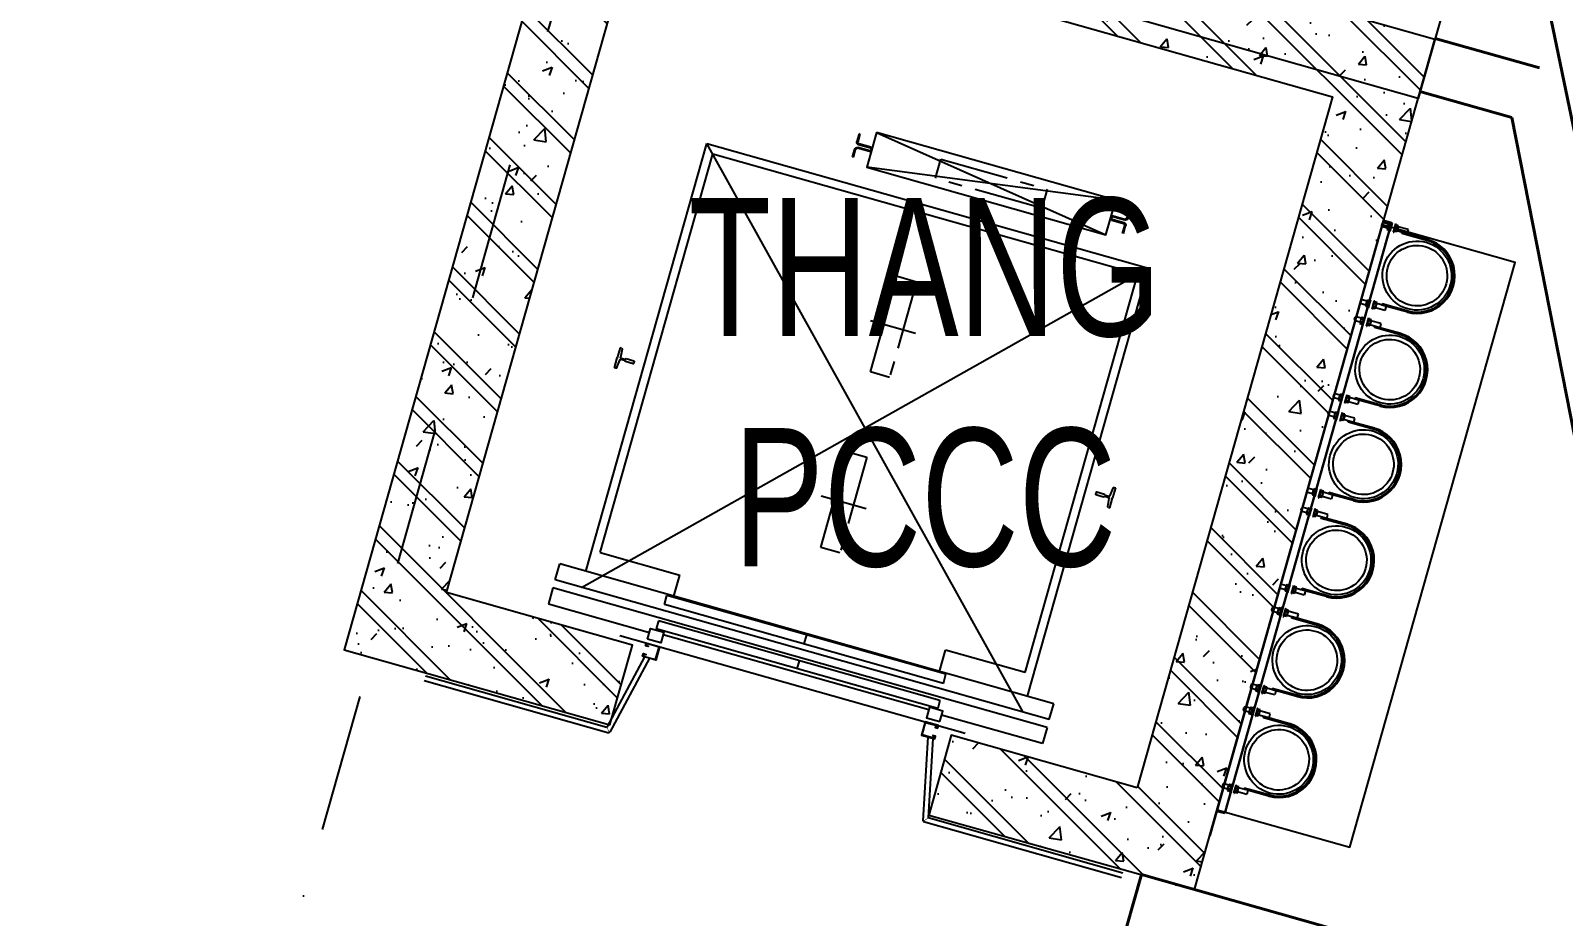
# Model space of a CAD drawing. Header units: millimetres. Extents: x -1534340 to 1713810, y -1348191 to 1114081.
# Drawn here: x 1303316 to 1308867, y -205885 to -202679 of the extents above; entities that cross this region are included whole.
import ezdxf

# ---------------------------------------------------------------- set-up
doc = ezdxf.new("R2010")
doc.units = ezdxf.units.MM
doc.header["$LTSCALE"] = 100
for name, pattern in [('xref.asix of  podium$0$CENTERX2', [4, 2.5, -0.5, 0.5, -0.5]), ('xref.asix of  podium$0$HIDDEN', [0.375, 0.25, -0.125]), ('xref.asix of  podium$0$PHANTOMX2', [5, 2.5, -0.5, 0.5, -0.5, 0.5, -0.5]), ('xref.asix of  podium$0$xref.asix of  podium$0$DASHDOT', [1, 0.5, -0.25, 0, -0.25])]:
    doc.linetypes.add(name, pattern=pattern)
for name, color, linetype in [('1-Chu thich', 8, 'Continuous'), ('220403_HDN_Penthouse Plan$0$A-CORE-OTLN', 160, 'Continuous'), ('A-CORE-OTLN', 2, 'Continuous'), ('ccu12-Manh', 8, 'Continuous'), ('KT-KT', 1, 'Continuous'), ('NDT Cap nuoc', 4, 'Continuous'), ('SPE-MEP-Electric', 46, 'Continuous'), ('xref.asix of  podium$0$KT-Kich thuoc', 9, 'Continuous'), ('xref.asix of  podium$0$KT-Net manh', 139, 'Continuous'), ('xref.asix of  podium$0$KT-Noi that', 36, 'Continuous'), ('xref.asix of  podium$0$xref.asix of  podium$0$KT-Hatch', 251, 'Continuous'), ('xref.asix of  podium$0$xref.asix of  podium$0$KT-Luoi truc South Tower', 8, 'xref.asix of  podium$0$xref.asix of  podium$0$DASHDOT'), ('xref.asix of  podium$0$xref.asix of  podium$0$KT-Net cot vach', 6, 'Continuous')]:
    doc.layers.add(name, color=color, linetype=linetype)
for name, color, linetype, lineweight in [('KT-Chu viet', 255, 'Continuous', 20), ('KT-Net cat', 1, 'Continuous', 40), ('NET-THAY', 7, 'Continuous', 30)]:
    doc.layers.add(name, color=color, linetype=linetype, lineweight=lineweight)
doc.styles.add('Xref_ST_MBDV Cot vach 30.7.2022$0$Arial', font='arial.ttf', dxfattribs={"width": 0.7})

# ---------------------------------------------------------------- blocks, each defined once
blk = doc.blocks.new('xref.asix of  podium$0$TM KHACH CH (NT2)')
at = {"layer": 'xref.asix of  podium$0$KT-Net manh'}
for p, q in [((2832, 100), (2832, -583.1)), ((2850, 100), (2850, -595.3)), ((2500, -537.5), (2500, -1837.5)), ((2550, -644.8), (2832, -583.1)), ((2550, -663.3), (2847, -598.3)), ((2847, -595.3), (2847, -598.3)), ((2850, -595.3), (2847, -595.3)), ((2550, -1711.7), (2847, -1776.7)), ((2550, -1730.2), (2832, -1791.9)), ((2832, -2525), (2832, -1791.9)), ((2847, -1779.7), (2847, -1776.7)), ((2850, -1779.7), (2847, -1779.7)), ((2850, -2525), (2850, -1779.7))]:
    blk.add_line(p, q, dxfattribs=at)
at = {"layer": 'xref.asix of  podium$0$KT-Net manh', "const_width": 2}
for points in [[(2847, -595.3), (2832, -583.1)], [(2847, -1779.7), (2832, -1791.9)]]:
    blk.add_lwpolyline(points, dxfattribs=at)
at = {"layer": 'xref.asix of  podium$0$KT-Net manh', "ltscale": 2}
for points in [[(2510, -637.5), (2500, -637.5), (2500, -687.5), (2550, -687.5), (2550, -637.5), (2540, -637.5), (2540, -647.5), (2541.6, -647.5), (2541.6, -639.1), (2548.4, -639.1), (2548.4, -685.9), (2501.6, -685.9), (2501.6, -639.1), (2508.4, -639.1), (2508.4, -647.5), (2510, -647.5)], [(2510, -1737.5), (2500, -1737.5), (2500, -1687.5), (2550, -1687.5), (2550, -1737.5), (2540, -1737.5), (2540, -1727.5), (2541.6, -1727.5), (2541.6, -1735.9), (2548.4, -1735.9), (2548.4, -1689.1), (2501.6, -1689.1), (2501.6, -1735.9), (2508.4, -1735.9), (2508.4, -1727.5), (2510, -1727.5)]]:
    blk.add_lwpolyline(points, close=True, dxfattribs=at)
at = {"layer": 'xref.asix of  podium$0$KT-Noi that', "linetype": 'Continuous'}
for p, q in [((1497.5, -260.5, 0), (1497.5, -255.5, 0)), ((1497.5, -255.5, 0), (1535, -255.5, 0)), ((1500.5, -263.5, 0), (1530, -266.6, 0)), ((1533, -283.4, 0), (1533, -269.6, 0)), ((1572.5, -255.5, 0), (1535, -255.5, 0)), ((1537.1, -283.4, 0), (1537.1, -269.6, 0)), ((1569.5, -263.5, 0), (1540.1, -266.6, 0)), ((1572.5, -260.5, 0), (1572.5, -255.5, 0)), ((1530, -316.5, 0), (1530, -287.5, 0)), ((1531, -317.5, 0), (1535, -317.5, 0)), ((1539, -317.5, 0), (1535, -317.5, 0)), ((1540, -316.5, 0), (1540, -287.5, 0)), ((516.5, -877.5, 0), (545.6, -877.5, 0)), ((516.5, -880.7, 0), (516.5, -877.5, 0)), ((516.5, -880.7, 0), (545.6, -880.7, 0)), ((551.8, -931.3, 0), (551.8, -886.9, 0)), ((555, -931.3, 0), (555, -886.9, 0)), ((565, -931.3, 0), (565, -886.9, 0)), ((568.2, -931.3, 0), (568.2, -886.9, 0)), ((603.5, -877.5, 0), (574.4, -877.5, 0)), ((603.5, -880.7, 0), (574.4, -880.7, 0)), ((603.5, -880.7, 0), (603.5, -877.5, 0)), ((558, -934.3, 0), (562, -934.3, 0)), ((558, -937.5, 0), (562, -937.5, 0)), ((551.8, -1843.7, 0), (551.8, -1888.1, 0)), ((555, -1843.7, 0), (555, -1888.1, 0)), ((558, -1837.5, 0), (562, -1837.5, 0)), ((558, -1840.7, 0), (562, -1840.7, 0)), ((565, -1843.7, 0), (565, -1888.1, 0)), ((568.2, -1843.7, 0), (568.2, -1888.1, 0)), ((516.5, -1894.3, 0), (545.6, -1894.3, 0)), ((516.5, -1897.5, 0), (545.6, -1897.5, 0)), ((603.5, -1894.3, 0), (574.4, -1894.3, 0)), ((603.5, -1897.5, 0), (574.4, -1897.5, 0)), ((1500.5, -2111.5, 0), (1529.9, -2108.4, 0)), ((1530, -2058.5, 0), (1530, -2087.5, 0)), ((1531, -2057.5, 0), (1535, -2057.5, 0)), ((1532.9, -2091.6, 0), (1532.9, -2105.4, 0)), ((1539, -2057.5, 0), (1535, -2057.5, 0)), ((1537.1, -2091.6, 0), (1537.1, -2105.4, 0)), ((1540, -2058.5, 0), (1540, -2087.5, 0)), ((1569.5, -2111.5, 0), (1540.1, -2108.4, 0)), ((1497.5, -2114.5, 0), (1497.5, -2119.5, 0)), ((1497.5, -2119.5, 0), (1535, -2119.5, 0)), ((1572.5, -2119.5, 0), (1535, -2119.5, 0)), ((1572.5, -2114.5, 0), (1572.5, -2119.5, 0))]:
    blk.add_line(p, q, dxfattribs=at)
at = {"layer": 'xref.asix of  podium$0$KT-Noi that', "linetype": 'Continuous', "ltscale": 2}
for p, q in [((2310, -2117.5, 0), (2310, -257.5, 0)), ((2370, -257.5, 0), (2310, -257.5, 0)), ((2370, -2117.5, 0), (2370, -257.5, 0)), ((2400, -2117.5, 0), (2400, -257.5, 0)), ((2400, -257.5, 0), (2460, -257.5, 0)), ((2460, -257.5, 0), (2460, -637.5, 0)), ((700, -356.5, 0), (700, -2018.5, 0)), ((2310, -356.5, 0), (700, -356.5, 0)), ((730, -387.5, 0), (730, -1987.5, 0)), ((2230, -387.5, 0), (730, -387.5, 0)), ((2230, -387.5, 0), (2230, -687.5, 0)), ((2314, -1712.5, 0), (2314, -662.5, 0)), ((2348, -662.5, 0), (2314, -662.5, 0)), ((2348, -1712.5, 0), (2348, -662.5, 0)), ((2411, -1717.5, 0), (2411, -657.5, 0)), ((2411, -657.5, 0), (2441.3, -657.5, 0)), ((2441.3, -1717.5, 0), (2441.3, -657.5, 0)), ((2310, -687.5, 0), (2230, -687.5, 0)), ((2455, -1687.5, 0), (2455, -687.5, 0)), ((2314, -1187.5, 0), (2348, -1187.5, 0)), ((2411, -1187.5, 0), (2441.3, -1187.5, 0)), ((2230, -1987.5, 0), (2230, -1687.5, 0)), ((2310, -1687.5, 0), (2230, -1687.5, 0)), ((2348, -1712.5, 0), (2314, -1712.5, 0)), ((2411, -1717.5, 0), (2441.3, -1717.5, 0)), ((2460, -2117.5, 0), (2460, -1737.5, 0)), ((2230, -1987.5, 0), (730, -1987.5, 0)), ((2310, -2018.5, 0), (700, -2018.5, 0)), ((2370, -2117.5, 0), (2310, -2117.5, 0)), ((2400, -2117.5, 0), (2460, -2117.5, 0))]:
    blk.add_line(p, q, dxfattribs=at)
at = {"layer": 'xref.asix of  podium$0$KT-Noi that', "linetype": 'xref.asix of  podium$0$HIDDEN', "ltscale": 500}
for p, q in [((2370, -356.5, 0), (700, -2018.5, 0)), ((2370, -2018.5, 0), (700, -356.5, 0)), ((495, -937.5, 0), (625, -1837.5, 0)), ((495, -1837.5, 0), (625, -937.5, 0))]:
    blk.add_line(p, q, dxfattribs=at)
at = {"layer": 'xref.asix of  podium$0$KT-Noi that', "linetype": 'xref.asix of  podium$0$CENTERX2'}
for p, q in [((1155, -1101.5, 0), (1155, -1270.8, 0)), ((1815, -1101.5, 0), (1815, -1270.8, 0))]:
    blk.add_line(p, q, dxfattribs=at)
at = {"layer": 'xref.asix of  podium$0$KT-Noi that', "linetype": 'Continuous', "ltscale": 2, "elevation": 0}
for points in [[(2485, -637.5), (2445, -637.5), (2445, -687.5), (2485, -687.5)], [(495, -937.5), (625, -937.5), (625, -1837.5), (495, -1837.5)], [(2485, -1737.5), (2445, -1737.5), (2445, -1687.5), (2485, -1687.5)]]:
    blk.add_lwpolyline(points, close=True, dxfattribs=at)
at = {"layer": 'xref.asix of  podium$0$KT-Noi that', "linetype": 'xref.asix of  podium$0$PHANTOMX2', "elevation": 0}
for points in [[(975, -1151.5), (975, -1223.5), (1335, -1223.5), (1335, -1151.5)], [(1635, -1151.5), (1635, -1223.5), (1995, -1223.5), (1995, -1151.5)], [(524, -1187.5), (524, -1587.5), (596, -1587.5), (596, -1187.5)]]:
    blk.add_lwpolyline(points, close=True, dxfattribs=at)
at = {"layer": 'xref.asix of  podium$0$KT-Noi that', "linetype": 'Continuous'}
for centre, radius, start, end in [((1500.5, -260.5, 0), 3, 179.9996, 269.9996), ((1530, -269.6, 0), 3, 359.9996, 89.9996), ((1540.1, -269.6, 0), 3, 89.9996, 179.9996), ((1569.5, -260.5, 0), 3, 269.9996, 359.9996), ((1527.7, -282.8, 0), 5.25, 295.6694, 353.3169), ((1531, -316.5, 0), 1, 179.9996, 269.9996), ((1542.3, -282.8, 0), 5.25, 186.6824, 244.3299), ((1539, -316.5, 0), 1, 269.9996, 359.9996), ((545.6, -886.9, 0), 9.4, 359.9996, 89.9996), ((545.6, -886.9, 0), 6.2, 359.9996, 89.9996), ((574.4, -886.9, 0), 9.4, 89.9996, 179.9996), ((574.4, -886.9, 0), 6.2, 89.9996, 179.9996), ((558, -931.3, 0), 6.2, 179.9996, 269.9996), ((558, -931.3, 0), 3, 179.9996, 269.9996), ((562, -931.3, 0), 6.2, 269.9996, 359.9996), ((562, -931.3, 0), 3, 269.9996, 359.9996), ((558, -1843.7, 0), 6.2, 89.9996, 179.9996), ((558, -1843.7, 0), 3, 89.9996, 179.9996), ((562, -1843.7, 0), 6.2, 359.9996, 89.9996), ((562, -1843.7, 0), 3, 359.9996, 89.9996), ((545.6, -1888.1, 0), 6.2, 269.9996, 359.9996), ((545.6, -1888.1, 0), 9.4, 269.9996, 359.9996), ((574.4, -1888.1, 0), 9.4, 179.9996, 269.9996), ((574.4, -1888.1, 0), 6.2, 179.9996, 269.9996), ((1529.9, -2105.4, 0), 3, 269.9996, 359.9996), ((1531, -2058.5, 0), 1, 89.9996, 179.9996), ((1527.7, -2092.2, 0), 5.25, 6.6824, 64.3299), ((1542.3, -2092.2, 0), 5.25, 115.6694, 173.3169), ((1540.1, -2105.4, 0), 3, 179.9996, 269.9996), ((1539, -2058.5, 0), 1, 359.9996, 89.9996), ((1500.5, -2114.5, 0), 3, 89.9996, 179.9996), ((1569.5, -2114.5, 0), 3, 359.9996, 89.9996)]:
    blk.add_arc(centre, radius, start, end, dxfattribs=at)
blk = doc.blocks.new('ong thoat xi')
at = {"layer": '1-Chu thich', "color": 30}
for p, q in [((-75.4, 61.7), (-75.4, 65.3)), ((-65.8, 66.9), (-73.8, 66.9)), ((-65.7, 60.2), (-73.8, 60.2)), ((-65.8, 67.4), (-65.8, 59.5)), ((-65.5, 68.7), (-61.8, 68.7)), ((-65.5, 66.1), (-61.9, 66.1)), ((-65.5, 60.8), (-61.9, 60.8)), ((-65.5, 58.2), (-61.8, 58.2)), ((-60.7, 70.1), (-61.5, 70.1)), ((-60.7, 70.1), (-61.5, 70.1)), ((-61.5, 70.1), (-61.5, 56.8)), ((-60.7, 56.8), (-61.5, 56.8)), ((-60.7, 70.1), (-60.7, 56.8)), ((-54.9, 70.1), (-54.1, 70.1)), ((-54.9, 70.1), (-54.9, 56.8)), ((-54.9, 70.1), (-54.1, 70.1)), ((-54.9, 56.8), (-54.1, 56.8)), ((-54.1, 70.1), (-54.1, 56.8)), ((-50.1, 68.7), (-53.8, 68.7)), ((-50.1, 58.2), (-53.8, 58.2)), ((-50.1, 66.1), (-53.7, 66.1)), ((-50.1, 60.8), (-53.7, 60.8)), ((-49.8, 67.4), (-49.8, 59.5)), ((-32.7, 66.9), (-49.8, 66.9)), ((-29.1, 60), (-49.8, 60)), ((1.7, 60), (-41.2, 60)), ((-41.2, 57.9), (-41.2, 60)), ((-41.2, 57.9), (-41.2, 60)), ((-41.2, 57.9), (-41.2, 60)), ((1.7, 57.9), (-41.2, 57.9)), ((-32.7, 60), (-32.7, 66.9)), ((-75.4, -61.9), (-75.4, -65.5)), ((-65.7, -60.4), (-73.8, -60.4)), ((-65.8, -67.1), (-73.8, -67.1)), ((-65.8, -67.6), (-65.8, -59.7)), ((-65.5, -58.4), (-61.8, -58.4)), ((-65.5, -61), (-61.9, -61)), ((-65.5, -66.3), (-61.9, -66.3)), ((-65.5, -68.9), (-61.8, -68.9)), ((-60.7, -57), (-61.5, -57)), ((-61.5, -70.3), (-61.5, -57)), ((-60.7, -70.3), (-61.5, -70.3)), ((-60.7, -70.3), (-61.5, -70.3)), ((-60.7, -70.3), (-60.7, -57)), ((-54.9, -70.3), (-54.9, -57)), ((-54.9, -57), (-54.1, -57)), ((-54.9, -70.3), (-54.1, -70.3)), ((-54.9, -70.3), (-54.1, -70.3)), ((-54.1, -70.3), (-54.1, -57)), ((-50.1, -58.4), (-53.8, -58.4)), ((-50.1, -68.9), (-53.8, -68.9)), ((-50.1, -61), (-53.7, -61)), ((-50.1, -66.3), (-53.7, -66.3)), ((-49.8, -67.6), (-49.8, -59.7)), ((-30.9, -60.2), (-49.8, -60.2)), ((-34.5, -67.1), (-49.8, -67.1)), ((1.7, -58.2), (-41.2, -58.2)), ((-41.2, -58.2), (-41.2, -60.2)), ((-41.2, -58.2), (-41.2, -60.2)), ((1.7, -60.2), (-41.2, -60.2)), ((-34.5, -60.2), (-34.5, -67.1))]:
    blk.add_line(p, q, dxfattribs=at)
for centre, major_axis, start_param, end_param in [((-73.8, 65.3), (1.13, 1.13), 0.811456, 2.360542), ((-73.8, 61.7), (1.1, 1.1), 2.356194, 3.926991), ((-63.4, 67.4), (1.7, -1.7), 3.370391, 4.48359), ((-55.8, 63.4), (7.09, -7.09), 3.657341, 4.196641), ((-63.4, 59.5), (1.7, -1.7), 3.370391, 4.48359), ((-63.9, 67.4), (1.7, -1.7), 0.228799, 1.341997), ((-63.9, 67.4), (1.7, -1.7), 0.228799, 1.341997), ((-71.5, 63.4), (7.09, -7.09), 0.515748, 1.055048), ((-71.5, 63.4), (7.09, -7.09), 0.515748, 1.055048), ((-63.9, 59.5), (1.7, -1.7), 0.228799, 1.341997), ((-63.9, 59.5), (1.7, -1.7), 0.228799, 1.341997), ((0, 0), (38.9, -38.9), 0.785398, 7.068583), ((-51.7, 67.4), (1.7, 1.7), 1.799595, 2.912794), ((-51.7, 67.4), (1.7, -1.7), 3.370391, 4.48359), ((-44.1, 63.4), (7.09, 7.09), 2.086544, 2.625845), ((-44.1, 63.4), (7.09, 7.09), 2.086544, 2.625845), ((-51.7, 59.5), (1.7, 1.7), 1.799595, 2.912794), ((-51.7, 59.5), (1.7, 1.7), 1.799595, 2.912794), ((-52.2, 67.4), (1.7, -1.7), 0.228799, 1.341997), ((-59.8, 63.4), (7.09, 7.09), -1.055048, -0.515748), ((-52.2, 59.5), (1.7, 1.7), -1.341997, -0.228799), ((0.3, -0.1), (42.5, -42.5), 5.497787, 8.63938), ((0.3, -0.1), (41, -41), 5.497787, 8.63938), ((0, -0.1), (34.1, -34.1), 0.785398, 7.068583), ((-73.8, -61.9), (1.1, 1.1), 0.785398, 2.356194), ((-73.8, -65.5), (1.13, 1.13), 2.351847, 3.900932), ((-63.4, -59.7), (1.7, -1.7), 3.370391, 4.48359), ((-55.8, -63.6), (7.09, 7.09), 2.086544, 2.625845), ((-63.4, -67.6), (1.7, 1.7), 1.799595, 2.912794), ((-63.9, -59.7), (1.7, -1.7), 0.228799, 1.341997), ((-63.9, -59.7), (1.7, -1.7), 0.228799, 1.341997), ((-71.5, -63.6), (7.09, -7.09), 0.515748, 1.055048), ((-71.5, -63.6), (7.09, -7.09), 0.515748, 1.055048), ((-63.9, -67.6), (1.7, -1.7), 0.228799, 1.341997), ((-63.9, -67.6), (1.7, -1.7), 0.228799, 1.341997), ((-51.7, -59.7), (1.7, -1.7), 3.370391, 4.48359), ((-51.7, -59.7), (1.7, -1.7), 3.370391, 4.48359), ((-44.1, -63.6), (7.09, 7.09), 2.086544, 2.625845), ((-44.1, -63.6), (7.09, 7.09), 2.086544, 2.625845), ((-51.7, -67.6), (1.7, 1.7), 1.799595, 2.912794), ((-51.7, -67.6), (1.7, 1.7), 1.799595, 2.912794), ((-52.2, -59.7), (1.7, -1.7), 0.228799, 1.341997), ((-59.8, -63.6), (7.09, -7.09), 0.515748, 1.055048), ((-52.2, -67.6), (1.7, -1.7), 0.228799, 1.341997)]:
    blk.add_ellipse(centre, major_axis=major_axis, ratio=1, start_param=start_param, end_param=end_param, dxfattribs=at)
blk = doc.blocks.new('N2200X500')
at = {"layer": 'A-CORE-OTLN', "color": 3, "elevation": 0}
blk.add_lwpolyline([(9586871.5, 1032959.3), (9586871.5, 1035159.3), (9586371.5, 1035159.3), (9586371.5, 1032959.3)], close=True, dxfattribs=at)
at = {"layer": 'NET-THAY', "linetype": 'ByBlock', "ltscale": 7, "elevation": 0}
blk.add_lwpolyline([(9586841.5, 1035163.9), (9586841.1, 1032942.2), (9586871.1, 1032943), (9586871.5, 1035164.7)], close=True, dxfattribs=at)
at = {"layer": 'NDT Cap nuoc', "xscale": 2.272727272727275, "yscale": 2.272727272727275, "zscale": 2.272727272727275, "rotation": 180.279270571122}
for p in [(9586705.8, 1034924.7, 0), (9586705.8, 1034549.8, 0), (9586701.2, 1034172.9, 0), (9586701.4, 1033811.6, 0), (9586702.9, 1033455.9, 0), (9586700.7, 1033101.6, 0)]:
    blk.add_blockref('ong thoat xi', p, dxfattribs=at)
blk = doc.blocks.new('CNTPO')
at = {"layer": 'KT-KT', "rotation": 164.2212213650338}
blk.add_blockref('N2200X500', (20967319.8, -458059.5, 0), dxfattribs=at)
blk = doc.blocks.new('A$C329d352b')
at = {"layer": 'SPE-MEP-Electric', "extrusion": (0.000400123, 0.000332968, 1), "elevation": 34.3}
blk.add_lwpolyline([(-32359.7, 140408.6), (-32020.2, 141606), (-30480.1, 141169.3), (-30819.6, 139971.9)], close=True, dxfattribs=at)
blk = doc.blocks.new('312')
at = {"layer": 'xref.asix of  podium$0$xref.asix of  podium$0$KT-Hatch'}
h = blk.add_hatch(dxfattribs=at)
h.set_pattern_fill('1BETONG2-BOP', color=256, scale=50)
h.set_pattern_definition([(50, (1872907.6, -385791.8), (358.6301, -31.37607), [37.5, -412.5]), (355, (1872907.6, -385791.8), (-69.37567, 376.09607), [30, -330]), (100.4514, (1872937.5, -385794.4), (289.2547, 344.71977), [31.8701, -350.57106]), (46.1842, (1872907.6, -385691.8), (533.6205, -82.7595), [56.25, -618.75]), (96.6356, (1872952.1, -385698.7), (467.33135, 487.05894), [47.80514, -525.8565]), (351.1842, (1872907.6, -385691.8), (467.331, 487.0593), [45, -495]), (21, (1872957.6, -385716.8), (298.45353, -201.30945), [37.5, -412.5]), (226, (1872957.6, -385716.8), (335.94106, -182.7699), [30, -330]), (71.4514, (1872982.48, -385733.58), (420.1113, 161.26525), [31.8701, -350.57106]), (67.5, (1872907.61, -385791.8), (-77.95809, 147.18723), [0, -326, 0, -335, 0, -331.25]), (4.5, (1872907.61, -385791.8), (141.67546, 190.051594), [0, -191, 0, -318.5, 0, -126.25]), (327.5, (1872796.11, -385791.8), (266.91122, -11.277436), [0, -125, 0, -390, 0, -517.5]), (317.5, (1872746.1, -385791.8), (291.59308, 50.05249), [0, -162.5, 0, -259, 0, -367.5]), (315, (1872907.61, -385791.8), (150.26019, 150.26019), []), (315, (1872907.61, -385730.55), (150.26019, 150.26019), [])])
h.paths.add_polyline_path([(1534456.9, -204727.7), (1534456.9, -204727.7), (1535245.5, -201936.9), (1532166.1, -201066.8), (1531295.9, -204146.2), (1532258.2, -204418.1), (1532339.8, -204129.4), (1531666.2, -203939.1), (1532373.2, -201437.1), (1534875.2, -202144.1), (1534168.2, -204646.1), (1533494.6, -204455.7), (1533413, -204744.4), (1534375.1, -205016.3)])
at = {"layer": '220403_HDN_Penthouse Plan$0$A-CORE-OTLN', "extrusion": (1.32022e-05, -2.40609e-05, 1)}
blk.add_line((1534825.1, -203424.1, 0), (1534431, -204819.5, 0), dxfattribs=at)
at = {"layer": 'KT-Net cat'}
for p, q in [((1534925.8, -198287.5, 0), (1537651.5, -211441.9)), ((1535246.7, -201932.3, 0), (1535624.8, -202039.5, 0)), ((1535192.2, -202124.7, 0), (1535524.3, -202218.9, 0)), ((1536218.7, -205743.8, 0), (1535524.3, -202218.9, 0)), ((1533324.9, -207992.9, 0), (1534183.4, -204959.2, 0)), ((1534183.4, -204959.2, 0), (1536388.9, -205584.1, 0))]:
    blk.add_line(p, q, dxfattribs=at)
at = {"layer": 'xref.asix of  podium$0$xref.asix of  podium$0$KT-Luoi truc South Tower', "ltscale": 10}
blk.add_line((1538694.8, -178330), (1513347.6, -268031.6), dxfattribs=at)
at = {"layer": 'xref.asix of  podium$0$xref.asix of  podium$0$KT-Net cot vach', "ltscale": 0.5, "elevation": 0}
blk.add_lwpolyline([(1534168.2, -204646.1), (1533494.6, -204455.7), (1533413, -204744.4), (1534375.9, -205013.7), (1534375.9, -205013.7), (1534456.9, -204727.7), (1535245.5, -201936.9), (1532166.1, -201066.8), (1531295.9, -204146.2), (1532258.2, -204418.1), (1532339.8, -204129.4), (1531666.2, -203939.1), (1532373.2, -201437.1), (1534875.2, -202144.1), (1534168.2, -204646.1)], dxfattribs=at)
at = {"layer": 'KT-KT'}
blk.add_blockref('CNTPO', (-9925751.4, -1357411.2, 0), dxfattribs=at)
at = {"layer": 'KT-Net cat'}
blk.add_blockref('A$C329d352b', (1566004.8, -342122.3, 0), dxfattribs=at)
at = {"layer": 'xref.asix of  podium$0$KT-Kich thuoc', "xscale": -1, "rotation": 74.22122041140408}
blk.add_blockref('xref.asix of  podium$0$TM KHACH CH (NT2)', (1532456.3, -201542.5, 0), dxfattribs=at)
at = {"layer": 'KT-Chu viet', "insert": (1533399.1, -202510.1, 0), "char_height": 500, "attachment_point": 2, "style": 'Xref_ST_MBDV Cot vach 30.7.2022$0$Arial'}
blk.add_mtext('THANG \\PPCCC', dxfattribs=at)

msp = doc.modelspace()

# ---------------------------------------------------------------- block references
at = {"layer": 'ccu12-Manh'}
msp.add_blockref('312', (-226844, -774.2), dxfattribs=at)

doc.saveas('drawing.dxf')
